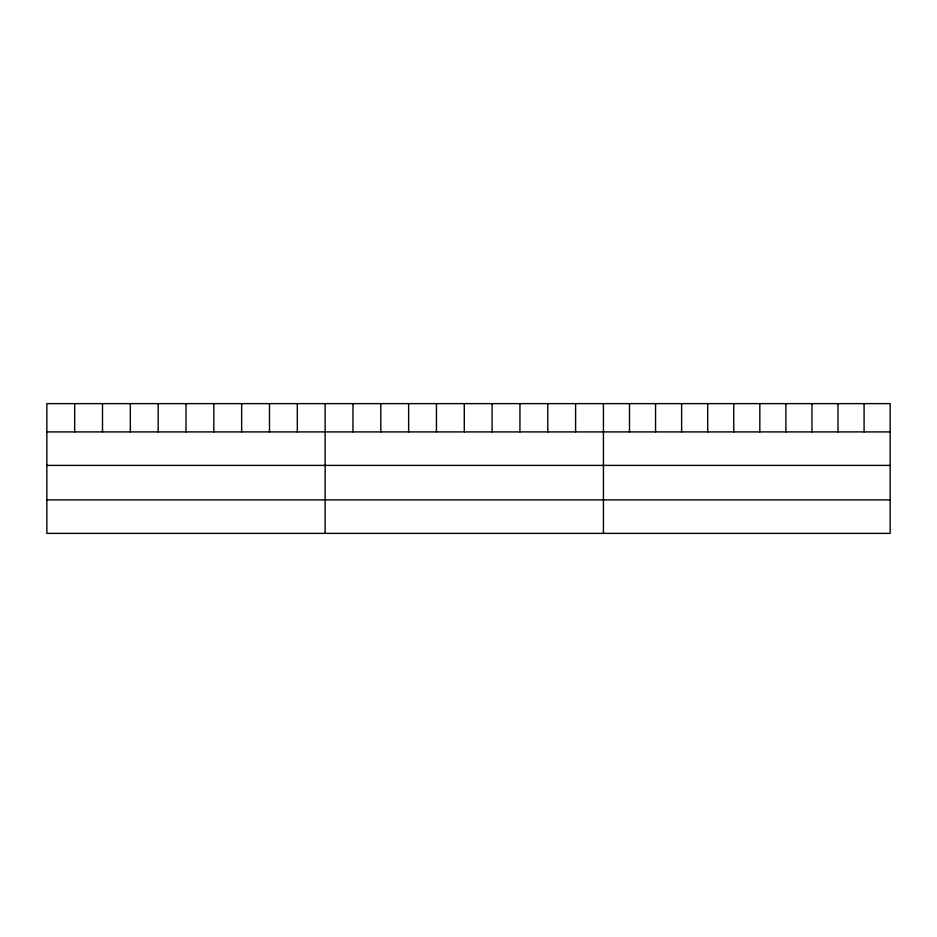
<?xml version="1.0" encoding="UTF-8"?>
<svg xmlns="http://www.w3.org/2000/svg" width="937" height="937" viewBox="0 0 937 937"><rect width="100%" height="100%" fill="white"/><g stroke="black" fill="none" stroke-linecap="round" stroke-linejoin="round"><path stroke-width="1.41" d="M890.15 431.91L890.15 533.376L46.85 533.376L46.85 403.624L890.15 403.624L890.15 431.91L46.85 431.91M46.85 465.396L890.15 465.396M46.85 499.889L890.15 499.889M864.09 403.624L864.09 431.91M838.018 403.624L838.018 431.91M811.957 403.624L811.957 431.91M785.885 403.624L785.885 431.91M759.825 403.624L759.825 431.91M733.753 403.624L733.753 431.91M707.693 403.624L707.693 431.91M681.621 403.624L681.621 431.91M655.56 403.624L655.56 431.91M629.488 403.624L629.488 431.91M603.428 403.624L603.428 533.376M575.599 403.624L575.599 431.91M547.77 403.624L547.77 431.91M519.941 403.624L519.941 431.91M492.112 403.624L492.112 431.91M464.283 403.624L464.283 431.91M436.455 403.624L436.455 431.91M408.626 403.624L408.626 431.91M380.797 403.624L380.797 431.91M352.968 403.624L352.968 431.91M325.139 403.624L325.139 533.376M297.31 403.624L297.31 431.91M269.481 403.624L269.481 431.91M241.652 403.624L241.652 431.91M213.823 403.624L213.823 431.91M185.994 403.624L185.994 431.91M158.166 403.624L158.166 431.91M130.337 403.624L130.337 431.91M102.508 403.624L102.508 431.91M74.679 403.624L74.679 431.91"/></g></svg>
